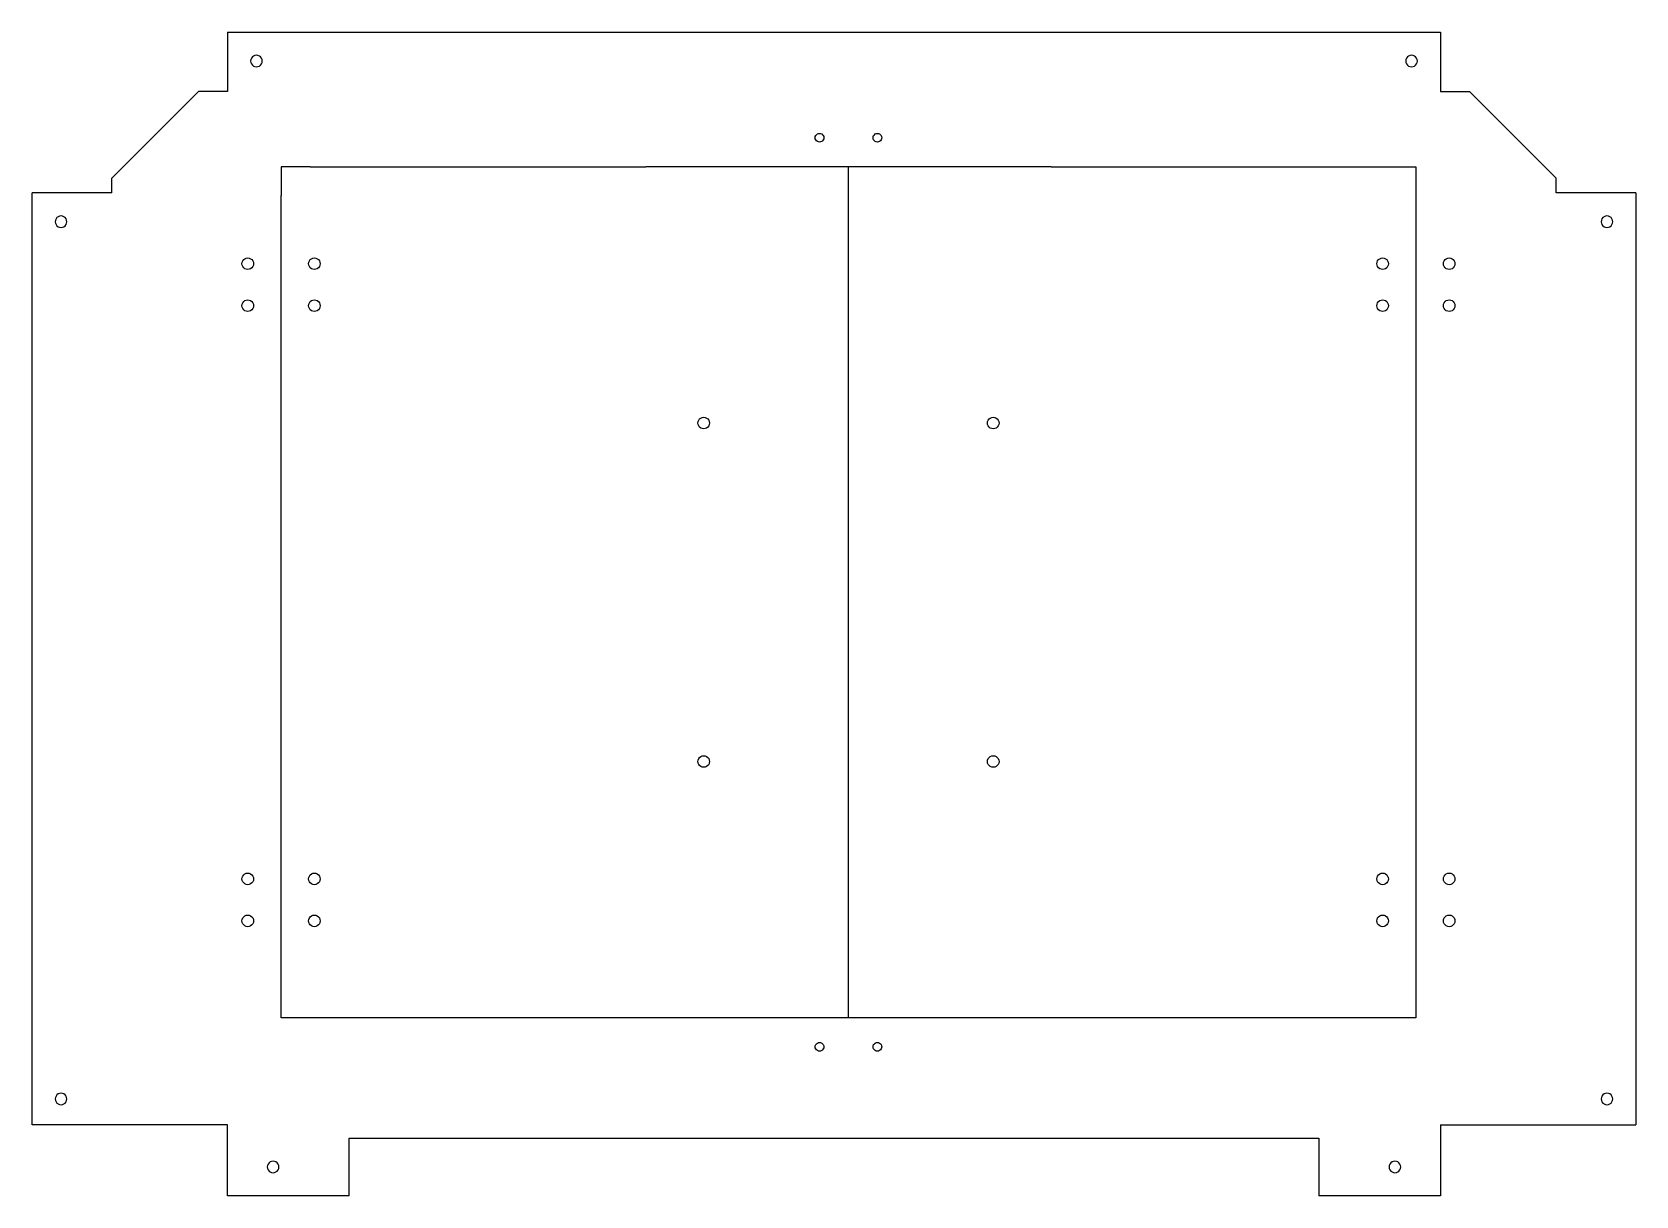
# Model space of a CAD drawing. Header units: metres. Extents: x -2527 to -1973, y 1170 to 1572.
import ezdxf

# ---------------------------------------------------------------- set-up
doc = ezdxf.new("R2010")
doc.units = ezdxf.units.M

msp = doc.modelspace()

# ---------------------------------------------------------------- linework, layer by layer
at = {"layer": 'GROUP0'}
for p, q in [((-2459.23, 1572.21, 0), (-2459.23, 1551.71, 0)), ((-2459.23, 1572.21, 0), (-2040.23, 1572.21, 0)), ((-2040.23, 1572.21, 0), (-2040.23, 1551.71, 0)), ((-2451.16, 1562.73, 0), (-2451.23, 1562.21, 0)), ((-2450.96, 1563.21, 0), (-2451.16, 1562.73, 0)), ((-2450.64, 1563.62, 0), (-2450.96, 1563.21, 0)), ((-2450.23, 1563.94, 0), (-2450.64, 1563.62, 0)), ((-2449.75, 1564.14, 0), (-2450.23, 1563.94, 0)), ((-2449.23, 1564.21, 0), (-2449.75, 1564.14, 0)), ((-2448.71, 1564.14, 0), (-2449.23, 1564.21, 0)), ((-2448.23, 1563.94, 0), (-2448.71, 1564.14, 0)), ((-2447.82, 1563.62, 0), (-2448.23, 1563.94, 0)), ((-2447.5, 1563.21, 0), (-2447.82, 1563.62, 0)), ((-2447.3, 1562.73, 0), (-2447.5, 1563.21, 0)), ((-2447.23, 1562.21, 0), (-2447.3, 1562.73, 0)), ((-2052.16, 1562.73, 0), (-2052.23, 1562.21, 0)), ((-2051.96, 1563.21, 0), (-2052.16, 1562.73, 0)), ((-2051.64, 1563.62, 0), (-2051.96, 1563.21, 0)), ((-2051.23, 1563.94, 0), (-2051.64, 1563.62, 0)), ((-2050.75, 1564.14, 0), (-2051.23, 1563.94, 0)), ((-2050.23, 1564.21, 0), (-2050.75, 1564.14, 0)), ((-2049.71, 1564.14, 0), (-2050.23, 1564.21, 0)), ((-2049.23, 1563.94, 0), (-2049.71, 1564.14, 0)), ((-2048.82, 1563.62, 0), (-2049.23, 1563.94, 0)), ((-2048.5, 1563.21, 0), (-2048.82, 1563.62, 0)), ((-2048.3, 1562.73, 0), (-2048.5, 1563.21, 0)), ((-2048.23, 1562.21, 0), (-2048.3, 1562.73, 0)), ((-2451.23, 1562.21, 0), (-2451.16, 1561.69, 0)), ((-2451.16, 1561.69, 0), (-2450.96, 1561.21, 0)), ((-2450.96, 1561.21, 0), (-2450.64, 1560.8, 0)), ((-2450.64, 1560.8, 0), (-2450.23, 1560.48, 0)), ((-2450.23, 1560.48, 0), (-2449.75, 1560.28, 0)), ((-2449.75, 1560.28, 0), (-2449.23, 1560.21, 0)), ((-2449.23, 1560.21, 0), (-2448.71, 1560.28, 0)), ((-2448.71, 1560.28, 0), (-2448.23, 1560.48, 0)), ((-2448.23, 1560.48, 0), (-2447.82, 1560.8, 0)), ((-2447.82, 1560.8, 0), (-2447.5, 1561.21, 0)), ((-2447.5, 1561.21, 0), (-2447.3, 1561.69, 0)), ((-2447.3, 1561.69, 0), (-2447.23, 1562.21, 0)), ((-2052.23, 1562.21, 0), (-2052.16, 1561.69, 0)), ((-2052.16, 1561.69, 0), (-2051.96, 1561.21, 0)), ((-2051.96, 1561.21, 0), (-2051.64, 1560.8, 0)), ((-2051.64, 1560.8, 0), (-2051.23, 1560.48, 0)), ((-2051.23, 1560.48, 0), (-2050.75, 1560.28, 0)), ((-2050.75, 1560.28, 0), (-2050.23, 1560.21, 0)), ((-2050.23, 1560.21, 0), (-2049.71, 1560.28, 0)), ((-2049.71, 1560.28, 0), (-2049.23, 1560.48, 0)), ((-2049.23, 1560.48, 0), (-2048.82, 1560.8, 0)), ((-2048.82, 1560.8, 0), (-2048.5, 1561.21, 0)), ((-2048.5, 1561.21, 0), (-2048.3, 1561.69, 0)), ((-2048.3, 1561.69, 0), (-2048.23, 1562.21, 0)), ((-2469.23, 1551.71, 0), (-2499.23, 1521.71, 0)), ((-2459.23, 1551.71, 0), (-2469.23, 1551.71, 0)), ((-2040.23, 1551.71, 0), (-2030.23, 1551.71, 0)), ((-2000.23, 1521.71, 0), (-2030.23, 1551.71, 0)), ((-2256.23, 1535.71, 0), (-2256.18, 1536.1, 0)), ((-2256.18, 1535.32, 0), (-2256.23, 1535.71, 0)), ((-2256.18, 1536.1, 0), (-2256.03, 1536.46, 0)), ((-2256.03, 1534.96, 0), (-2256.18, 1535.32, 0)), ((-2256.03, 1536.46, 0), (-2255.79, 1536.77, 0)), ((-2255.79, 1534.65, 0), (-2256.03, 1534.96, 0)), ((-2255.79, 1536.77, 0), (-2255.48, 1537.01, 0)), ((-2255.48, 1534.41, 0), (-2255.79, 1534.65, 0)), ((-2255.48, 1537.01, 0), (-2255.12, 1537.16, 0)), ((-2255.12, 1537.16, 0), (-2254.73, 1537.21, 0)), ((-2254.73, 1537.21, 0), (-2254.34, 1537.16, 0)), ((-2254.34, 1537.16, 0), (-2253.98, 1537.01, 0)), ((-2253.98, 1537.01, 0), (-2253.67, 1536.77, 0)), ((-2253.67, 1534.65, 0), (-2253.98, 1534.41, 0)), ((-2253.67, 1536.77, 0), (-2253.43, 1536.46, 0)), ((-2253.43, 1534.96, 0), (-2253.67, 1534.65, 0)), ((-2253.43, 1536.46, 0), (-2253.28, 1536.1, 0)), ((-2253.28, 1535.32, 0), (-2253.43, 1534.96, 0)), ((-2253.28, 1536.1, 0), (-2253.23, 1535.71, 0)), ((-2253.23, 1535.71, 0), (-2253.28, 1535.32, 0)), ((-2236.23, 1535.71, 0), (-2236.18, 1536.1, 0)), ((-2236.18, 1535.32, 0), (-2236.23, 1535.71, 0)), ((-2236.18, 1536.1, 0), (-2236.03, 1536.46, 0)), ((-2236.03, 1534.96, 0), (-2236.18, 1535.32, 0)), ((-2236.03, 1536.46, 0), (-2235.79, 1536.77, 0)), ((-2235.79, 1534.65, 0), (-2236.03, 1534.96, 0)), ((-2235.79, 1536.77, 0), (-2235.48, 1537.01, 0)), ((-2235.48, 1534.41, 0), (-2235.79, 1534.65, 0)), ((-2235.48, 1537.01, 0), (-2235.12, 1537.16, 0)), ((-2235.12, 1537.16, 0), (-2234.73, 1537.21, 0)), ((-2234.73, 1537.21, 0), (-2234.34, 1537.16, 0)), ((-2234.34, 1537.16, 0), (-2233.98, 1537.01, 0)), ((-2233.98, 1537.01, 0), (-2233.67, 1536.77, 0)), ((-2233.67, 1534.65, 0), (-2233.98, 1534.41, 0)), ((-2233.67, 1536.77, 0), (-2233.43, 1536.46, 0)), ((-2233.43, 1534.96, 0), (-2233.67, 1534.65, 0)), ((-2233.43, 1536.46, 0), (-2233.28, 1536.1, 0)), ((-2233.28, 1535.32, 0), (-2233.43, 1534.96, 0)), ((-2233.28, 1536.1, 0), (-2233.23, 1535.71, 0)), ((-2233.23, 1535.71, 0), (-2233.28, 1535.32, 0)), ((-2255.12, 1534.26, 0), (-2255.48, 1534.41, 0)), ((-2254.73, 1534.21, 0), (-2255.12, 1534.26, 0)), ((-2254.34, 1534.26, 0), (-2254.73, 1534.21, 0)), ((-2253.98, 1534.41, 0), (-2254.34, 1534.26, 0)), ((-2235.12, 1534.26, 0), (-2235.48, 1534.41, 0)), ((-2234.73, 1534.21, 0), (-2235.12, 1534.26, 0)), ((-2234.34, 1534.26, 0), (-2234.73, 1534.21, 0)), ((-2233.98, 1534.41, 0), (-2234.34, 1534.26, 0)), ((-2430.73, 1525.71, 0), (-2440.73, 1525.71, 0)), ((-2440.73, 1525.71, 0), (-2440.73, 1515.71, 0)), ((-2430.73, 1525.71, 0), (-2314.73, 1525.71, 0)), ((-2244.73, 1525.71, 0), (-2314.73, 1525.71, 0)), ((-2244.73, 1231.71, 0), (-2244.73, 1525.71, 0)), ((-2174.73, 1525.71, 0), (-2244.73, 1525.71, 0)), ((-2174.73, 1525.71, 0), (-2058.73, 1525.71, 0)), ((-2058.73, 1525.71, 0), (-2048.73, 1525.71, 0)), ((-2048.73, 1525.71, 0), (-2048.73, 1231.71, 0)), ((-2499.23, 1516.71, 0), (-2499.23, 1521.71, 0)), ((-2000.23, 1516.71, 0), (-2000.23, 1521.71, 0)), ((-2526.73, 1194.71, 0), (-2526.73, 1516.71, 0)), ((-2499.23, 1516.71, 0), (-2526.73, 1516.71, 0)), ((-2440.73, 1231.71, 0), (-2440.73, 1515.71, 0)), ((-1972.73, 1516.71, 0), (-2000.23, 1516.71, 0)), ((-1972.73, 1516.71, 0), (-1972.73, 1194.71, 0)), ((-2518.66, 1507.23, 0), (-2518.73, 1506.71, 0)), ((-2518.46, 1507.71, 0), (-2518.66, 1507.23, 0)), ((-2518.14, 1508.12, 0), (-2518.46, 1507.71, 0)), ((-2517.73, 1508.44, 0), (-2518.14, 1508.12, 0)), ((-2517.25, 1508.64, 0), (-2517.73, 1508.44, 0)), ((-2516.73, 1508.71, 0), (-2517.25, 1508.64, 0)), ((-2516.21, 1508.64, 0), (-2516.73, 1508.71, 0)), ((-2515.73, 1508.44, 0), (-2516.21, 1508.64, 0)), ((-2515.32, 1508.12, 0), (-2515.73, 1508.44, 0)), ((-2515, 1507.71, 0), (-2515.32, 1508.12, 0)), ((-2514.8, 1507.23, 0), (-2515, 1507.71, 0)), ((-2514.73, 1506.71, 0), (-2514.8, 1507.23, 0)), ((-1984.66, 1507.23, 0), (-1984.73, 1506.71, 0)), ((-1984.46, 1507.71, 0), (-1984.66, 1507.23, 0)), ((-1984.14, 1508.12, 0), (-1984.46, 1507.71, 0)), ((-1983.73, 1508.44, 0), (-1984.14, 1508.12, 0)), ((-1983.25, 1508.64, 0), (-1983.73, 1508.44, 0)), ((-1982.73, 1508.71, 0), (-1983.25, 1508.64, 0)), ((-1982.21, 1508.64, 0), (-1982.73, 1508.71, 0)), ((-1981.73, 1508.44, 0), (-1982.21, 1508.64, 0)), ((-1981.32, 1508.12, 0), (-1981.73, 1508.44, 0)), ((-1981, 1507.71, 0), (-1981.32, 1508.12, 0)), ((-1980.8, 1507.23, 0), (-1981, 1507.71, 0)), ((-1980.73, 1506.71, 0), (-1980.8, 1507.23, 0)), ((-2518.73, 1506.71, 0), (-2518.66, 1506.19, 0)), ((-2518.66, 1506.19, 0), (-2518.46, 1505.71, 0)), ((-2518.46, 1505.71, 0), (-2518.14, 1505.3, 0)), ((-2518.14, 1505.3, 0), (-2517.73, 1504.98, 0)), ((-2517.73, 1504.98, 0), (-2517.25, 1504.78, 0)), ((-2517.25, 1504.78, 0), (-2516.73, 1504.71, 0)), ((-2516.73, 1504.71, 0), (-2516.21, 1504.78, 0)), ((-2516.21, 1504.78, 0), (-2515.73, 1504.98, 0)), ((-2515.73, 1504.98, 0), (-2515.32, 1505.3, 0)), ((-2515.32, 1505.3, 0), (-2515, 1505.71, 0)), ((-2515, 1505.71, 0), (-2514.8, 1506.19, 0)), ((-2514.8, 1506.19, 0), (-2514.73, 1506.71, 0)), ((-1984.73, 1506.71, 0), (-1984.66, 1506.19, 0)), ((-1984.66, 1506.19, 0), (-1984.46, 1505.71, 0)), ((-1984.46, 1505.71, 0), (-1984.14, 1505.3, 0)), ((-1984.14, 1505.3, 0), (-1983.73, 1504.98, 0)), ((-1983.73, 1504.98, 0), (-1983.25, 1504.78, 0)), ((-1983.25, 1504.78, 0), (-1982.73, 1504.71, 0)), ((-1982.73, 1504.71, 0), (-1982.21, 1504.78, 0)), ((-1982.21, 1504.78, 0), (-1981.73, 1504.98, 0)), ((-1981.73, 1504.98, 0), (-1981.32, 1505.3, 0)), ((-1981.32, 1505.3, 0), (-1981, 1505.71, 0)), ((-1981, 1505.71, 0), (-1980.8, 1506.19, 0)), ((-1980.8, 1506.19, 0), (-1980.73, 1506.71, 0)), ((-2454.23, 1492.21, 0), (-2454.16, 1492.73, 0)), ((-2454.16, 1491.69, 0), (-2454.23, 1492.21, 0)), ((-2454.16, 1492.73, 0), (-2453.96, 1493.21, 0)), ((-2453.96, 1491.21, 0), (-2454.16, 1491.69, 0)), ((-2453.96, 1493.21, 0), (-2453.64, 1493.62, 0)), ((-2453.64, 1490.8, 0), (-2453.96, 1491.21, 0)), ((-2453.64, 1493.62, 0), (-2453.23, 1493.94, 0)), ((-2453.23, 1490.48, 0), (-2453.64, 1490.8, 0)), ((-2453.23, 1493.94, 0), (-2452.75, 1494.14, 0)), ((-2452.75, 1490.28, 0), (-2453.23, 1490.48, 0)), ((-2452.75, 1494.14, 0), (-2452.23, 1494.21, 0)), ((-2452.23, 1490.21, 0), (-2452.75, 1490.28, 0)), ((-2452.23, 1494.21, 0), (-2451.71, 1494.14, 0)), ((-2451.71, 1490.28, 0), (-2452.23, 1490.21, 0)), ((-2451.71, 1494.14, 0), (-2451.23, 1493.94, 0)), ((-2451.23, 1490.48, 0), (-2451.71, 1490.28, 0)), ((-2451.23, 1493.94, 0), (-2450.82, 1493.62, 0)), ((-2450.82, 1490.8, 0), (-2451.23, 1490.48, 0)), ((-2450.82, 1493.62, 0), (-2450.5, 1493.21, 0)), ((-2450.5, 1491.21, 0), (-2450.82, 1490.8, 0)), ((-2450.5, 1493.21, 0), (-2450.3, 1492.73, 0)), ((-2450.3, 1491.69, 0), (-2450.5, 1491.21, 0)), ((-2450.3, 1492.73, 0), (-2450.23, 1492.21, 0)), ((-2450.23, 1492.21, 0), (-2450.3, 1491.69, 0)), ((-2431.23, 1492.21, 0), (-2431.16, 1492.73, 0)), ((-2431.16, 1491.69, 0), (-2431.23, 1492.21, 0)), ((-2431.16, 1492.73, 0), (-2430.96, 1493.21, 0)), ((-2430.96, 1491.21, 0), (-2431.16, 1491.69, 0)), ((-2430.96, 1493.21, 0), (-2430.64, 1493.62, 0)), ((-2430.64, 1490.8, 0), (-2430.96, 1491.21, 0)), ((-2430.64, 1493.62, 0), (-2430.23, 1493.94, 0)), ((-2430.23, 1490.48, 0), (-2430.64, 1490.8, 0)), ((-2430.23, 1493.94, 0), (-2429.75, 1494.14, 0)), ((-2429.75, 1490.28, 0), (-2430.23, 1490.48, 0)), ((-2429.75, 1494.14, 0), (-2429.23, 1494.21, 0)), ((-2429.23, 1490.21, 0), (-2429.75, 1490.28, 0)), ((-2429.23, 1494.21, 0), (-2428.71, 1494.14, 0)), ((-2428.71, 1490.28, 0), (-2429.23, 1490.21, 0)), ((-2428.71, 1494.14, 0), (-2428.23, 1493.94, 0)), ((-2428.23, 1490.48, 0), (-2428.71, 1490.28, 0)), ((-2428.23, 1493.94, 0), (-2427.82, 1493.62, 0)), ((-2427.82, 1490.8, 0), (-2428.23, 1490.48, 0)), ((-2427.82, 1493.62, 0), (-2427.5, 1493.21, 0)), ((-2427.5, 1491.21, 0), (-2427.82, 1490.8, 0)), ((-2427.5, 1493.21, 0), (-2427.3, 1492.73, 0)), ((-2427.3, 1491.69, 0), (-2427.5, 1491.21, 0)), ((-2427.3, 1492.73, 0), (-2427.23, 1492.21, 0)), ((-2427.23, 1492.21, 0), (-2427.3, 1491.69, 0)), ((-2062.23, 1492.21, 0), (-2062.16, 1492.73, 0)), ((-2062.16, 1491.69, 0), (-2062.23, 1492.21, 0)), ((-2062.16, 1492.73, 0), (-2061.96, 1493.21, 0)), ((-2061.96, 1491.21, 0), (-2062.16, 1491.69, 0)), ((-2061.96, 1493.21, 0), (-2061.64, 1493.62, 0)), ((-2061.64, 1490.8, 0), (-2061.96, 1491.21, 0)), ((-2061.64, 1493.62, 0), (-2061.23, 1493.94, 0)), ((-2061.23, 1490.48, 0), (-2061.64, 1490.8, 0)), ((-2061.23, 1493.94, 0), (-2060.75, 1494.14, 0)), ((-2060.75, 1490.28, 0), (-2061.23, 1490.48, 0)), ((-2060.75, 1494.14, 0), (-2060.23, 1494.21, 0)), ((-2060.23, 1490.21, 0), (-2060.75, 1490.28, 0)), ((-2060.23, 1494.21, 0), (-2059.71, 1494.14, 0)), ((-2059.71, 1490.28, 0), (-2060.23, 1490.21, 0)), ((-2059.71, 1494.14, 0), (-2059.23, 1493.94, 0)), ((-2059.23, 1490.48, 0), (-2059.71, 1490.28, 0)), ((-2059.23, 1493.94, 0), (-2058.82, 1493.62, 0)), ((-2058.82, 1490.8, 0), (-2059.23, 1490.48, 0)), ((-2058.82, 1493.62, 0), (-2058.5, 1493.21, 0)), ((-2058.5, 1491.21, 0), (-2058.82, 1490.8, 0)), ((-2058.5, 1493.21, 0), (-2058.3, 1492.73, 0)), ((-2058.3, 1491.69, 0), (-2058.5, 1491.21, 0)), ((-2058.3, 1492.73, 0), (-2058.23, 1492.21, 0)), ((-2058.23, 1492.21, 0), (-2058.3, 1491.69, 0)), ((-2039.23, 1492.21, 0), (-2039.16, 1492.73, 0)), ((-2039.16, 1491.69, 0), (-2039.23, 1492.21, 0)), ((-2039.16, 1492.73, 0), (-2038.96, 1493.21, 0)), ((-2038.96, 1491.21, 0), (-2039.16, 1491.69, 0)), ((-2038.96, 1493.21, 0), (-2038.64, 1493.62, 0)), ((-2038.64, 1490.8, 0), (-2038.96, 1491.21, 0)), ((-2038.64, 1493.62, 0), (-2038.23, 1493.94, 0)), ((-2038.23, 1490.48, 0), (-2038.64, 1490.8, 0)), ((-2038.23, 1493.94, 0), (-2037.75, 1494.14, 0)), ((-2037.75, 1490.28, 0), (-2038.23, 1490.48, 0)), ((-2037.75, 1494.14, 0), (-2037.23, 1494.21, 0)), ((-2037.23, 1490.21, 0), (-2037.75, 1490.28, 0)), ((-2037.23, 1494.21, 0), (-2036.71, 1494.14, 0)), ((-2036.71, 1490.28, 0), (-2037.23, 1490.21, 0)), ((-2036.71, 1494.14, 0), (-2036.23, 1493.94, 0)), ((-2036.23, 1490.48, 0), (-2036.71, 1490.28, 0)), ((-2036.23, 1493.94, 0), (-2035.82, 1493.62, 0)), ((-2035.82, 1490.8, 0), (-2036.23, 1490.48, 0)), ((-2035.82, 1493.62, 0), (-2035.5, 1493.21, 0)), ((-2035.5, 1491.21, 0), (-2035.82, 1490.8, 0)), ((-2035.5, 1493.21, 0), (-2035.3, 1492.73, 0)), ((-2035.3, 1491.69, 0), (-2035.5, 1491.21, 0)), ((-2035.3, 1492.73, 0), (-2035.23, 1492.21, 0)), ((-2035.23, 1492.21, 0), (-2035.3, 1491.69, 0)), ((-2453.64, 1479.12, 0), (-2453.23, 1479.44, 0)), ((-2453.23, 1479.44, 0), (-2452.75, 1479.64, 0)), ((-2452.75, 1479.64, 0), (-2452.23, 1479.71, 0)), ((-2452.23, 1479.71, 0), (-2451.71, 1479.64, 0)), ((-2451.71, 1479.64, 0), (-2451.23, 1479.44, 0)), ((-2451.23, 1479.44, 0), (-2450.82, 1479.12, 0)), ((-2430.64, 1479.12, 0), (-2430.23, 1479.44, 0)), ((-2430.23, 1479.44, 0), (-2429.75, 1479.64, 0)), ((-2429.75, 1479.64, 0), (-2429.23, 1479.71, 0)), ((-2429.23, 1479.71, 0), (-2428.71, 1479.64, 0)), ((-2428.71, 1479.64, 0), (-2428.23, 1479.44, 0)), ((-2428.23, 1479.44, 0), (-2427.82, 1479.12, 0)), ((-2061.64, 1479.12, 0), (-2061.23, 1479.44, 0)), ((-2061.23, 1479.44, 0), (-2060.75, 1479.64, 0)), ((-2060.75, 1479.64, 0), (-2060.23, 1479.71, 0)), ((-2060.23, 1479.71, 0), (-2059.71, 1479.64, 0)), ((-2059.71, 1479.64, 0), (-2059.23, 1479.44, 0)), ((-2059.23, 1479.44, 0), (-2058.82, 1479.12, 0)), ((-2038.64, 1479.12, 0), (-2038.23, 1479.44, 0)), ((-2038.23, 1479.44, 0), (-2037.75, 1479.64, 0)), ((-2037.75, 1479.64, 0), (-2037.23, 1479.71, 0)), ((-2037.23, 1479.71, 0), (-2036.71, 1479.64, 0)), ((-2036.71, 1479.64, 0), (-2036.23, 1479.44, 0)), ((-2036.23, 1479.44, 0), (-2035.82, 1479.12, 0)), ((-2454.23, 1477.71, 0), (-2454.16, 1478.23, 0)), ((-2454.16, 1477.19, 0), (-2454.23, 1477.71, 0)), ((-2454.16, 1478.23, 0), (-2453.96, 1478.71, 0)), ((-2453.96, 1476.71, 0), (-2454.16, 1477.19, 0)), ((-2453.96, 1478.71, 0), (-2453.64, 1479.12, 0)), ((-2453.64, 1476.3, 0), (-2453.96, 1476.71, 0)), ((-2453.23, 1475.98, 0), (-2453.64, 1476.3, 0)), ((-2452.75, 1475.78, 0), (-2453.23, 1475.98, 0)), ((-2452.23, 1475.71, 0), (-2452.75, 1475.78, 0)), ((-2451.71, 1475.78, 0), (-2452.23, 1475.71, 0)), ((-2451.23, 1475.98, 0), (-2451.71, 1475.78, 0)), ((-2450.82, 1476.3, 0), (-2451.23, 1475.98, 0)), ((-2450.82, 1479.12, 0), (-2450.5, 1478.71, 0)), ((-2450.5, 1476.71, 0), (-2450.82, 1476.3, 0)), ((-2450.5, 1478.71, 0), (-2450.3, 1478.23, 0)), ((-2450.3, 1477.19, 0), (-2450.5, 1476.71, 0)), ((-2450.3, 1478.23, 0), (-2450.23, 1477.71, 0)), ((-2450.23, 1477.71, 0), (-2450.3, 1477.19, 0)), ((-2431.23, 1477.71, 0), (-2431.16, 1478.23, 0)), ((-2431.16, 1477.19, 0), (-2431.23, 1477.71, 0)), ((-2431.16, 1478.23, 0), (-2430.96, 1478.71, 0)), ((-2430.96, 1476.71, 0), (-2431.16, 1477.19, 0)), ((-2430.96, 1478.71, 0), (-2430.64, 1479.12, 0)), ((-2430.64, 1476.3, 0), (-2430.96, 1476.71, 0)), ((-2430.23, 1475.98, 0), (-2430.64, 1476.3, 0)), ((-2429.75, 1475.78, 0), (-2430.23, 1475.98, 0)), ((-2429.23, 1475.71, 0), (-2429.75, 1475.78, 0)), ((-2428.71, 1475.78, 0), (-2429.23, 1475.71, 0)), ((-2428.23, 1475.98, 0), (-2428.71, 1475.78, 0)), ((-2427.82, 1476.3, 0), (-2428.23, 1475.98, 0)), ((-2427.82, 1479.12, 0), (-2427.5, 1478.71, 0)), ((-2427.5, 1476.71, 0), (-2427.82, 1476.3, 0)), ((-2427.5, 1478.71, 0), (-2427.3, 1478.23, 0)), ((-2427.3, 1477.19, 0), (-2427.5, 1476.71, 0)), ((-2427.3, 1478.23, 0), (-2427.23, 1477.71, 0)), ((-2427.23, 1477.71, 0), (-2427.3, 1477.19, 0)), ((-2062.23, 1477.71, 0), (-2062.16, 1478.23, 0)), ((-2062.16, 1477.19, 0), (-2062.23, 1477.71, 0)), ((-2062.16, 1478.23, 0), (-2061.96, 1478.71, 0)), ((-2061.96, 1476.71, 0), (-2062.16, 1477.19, 0)), ((-2061.96, 1478.71, 0), (-2061.64, 1479.12, 0)), ((-2061.64, 1476.3, 0), (-2061.96, 1476.71, 0)), ((-2061.23, 1475.98, 0), (-2061.64, 1476.3, 0)), ((-2060.75, 1475.78, 0), (-2061.23, 1475.98, 0)), ((-2060.23, 1475.71, 0), (-2060.75, 1475.78, 0)), ((-2059.71, 1475.78, 0), (-2060.23, 1475.71, 0)), ((-2059.23, 1475.98, 0), (-2059.71, 1475.78, 0)), ((-2058.82, 1476.3, 0), (-2059.23, 1475.98, 0)), ((-2058.82, 1479.12, 0), (-2058.5, 1478.71, 0)), ((-2058.5, 1476.71, 0), (-2058.82, 1476.3, 0)), ((-2058.5, 1478.71, 0), (-2058.3, 1478.23, 0)), ((-2058.3, 1477.19, 0), (-2058.5, 1476.71, 0)), ((-2058.3, 1478.23, 0), (-2058.23, 1477.71, 0)), ((-2058.23, 1477.71, 0), (-2058.3, 1477.19, 0)), ((-2039.23, 1477.71, 0), (-2039.16, 1478.23, 0)), ((-2039.16, 1477.19, 0), (-2039.23, 1477.71, 0)), ((-2039.16, 1478.23, 0), (-2038.96, 1478.71, 0)), ((-2038.96, 1476.71, 0), (-2039.16, 1477.19, 0)), ((-2038.96, 1478.71, 0), (-2038.64, 1479.12, 0)), ((-2038.64, 1476.3, 0), (-2038.96, 1476.71, 0)), ((-2038.23, 1475.98, 0), (-2038.64, 1476.3, 0)), ((-2037.75, 1475.78, 0), (-2038.23, 1475.98, 0)), ((-2037.23, 1475.71, 0), (-2037.75, 1475.78, 0)), ((-2036.71, 1475.78, 0), (-2037.23, 1475.71, 0)), ((-2036.23, 1475.98, 0), (-2036.71, 1475.78, 0)), ((-2035.82, 1476.3, 0), (-2036.23, 1475.98, 0)), ((-2035.82, 1479.12, 0), (-2035.5, 1478.71, 0)), ((-2035.5, 1476.71, 0), (-2035.82, 1476.3, 0)), ((-2035.5, 1478.71, 0), (-2035.3, 1478.23, 0)), ((-2035.3, 1477.19, 0), (-2035.5, 1476.71, 0)), ((-2035.3, 1478.23, 0), (-2035.23, 1477.71, 0)), ((-2035.23, 1477.71, 0), (-2035.3, 1477.19, 0)), ((-2296.73, 1437.17, 0), (-2296.66, 1437.69, 0)), ((-2296.66, 1436.65, 0), (-2296.73, 1437.17, 0)), ((-2296.66, 1437.69, 0), (-2296.46, 1438.17, 0)), ((-2296.46, 1436.17, 0), (-2296.66, 1436.65, 0)), ((-2296.46, 1438.17, 0), (-2296.14, 1438.58, 0)), ((-2296.14, 1435.76, 0), (-2296.46, 1436.17, 0)), ((-2296.14, 1438.58, 0), (-2295.73, 1438.9, 0)), ((-2295.73, 1435.44, 0), (-2296.14, 1435.76, 0)), ((-2295.73, 1438.9, 0), (-2295.25, 1439.1, 0)), ((-2295.25, 1435.24, 0), (-2295.73, 1435.44, 0)), ((-2295.25, 1439.1, 0), (-2294.73, 1439.17, 0)), ((-2294.73, 1435.17, 0), (-2295.25, 1435.24, 0)), ((-2294.73, 1439.17, 0), (-2294.21, 1439.1, 0)), ((-2294.21, 1435.24, 0), (-2294.73, 1435.17, 0)), ((-2294.21, 1439.1, 0), (-2293.73, 1438.9, 0)), ((-2293.73, 1435.44, 0), (-2294.21, 1435.24, 0)), ((-2293.73, 1438.9, 0), (-2293.32, 1438.58, 0)), ((-2293.32, 1435.76, 0), (-2293.73, 1435.44, 0)), ((-2293.32, 1438.58, 0), (-2293, 1438.17, 0)), ((-2293, 1436.17, 0), (-2293.32, 1435.76, 0)), ((-2293, 1438.17, 0), (-2292.8, 1437.69, 0)), ((-2292.8, 1436.65, 0), (-2293, 1436.17, 0)), ((-2292.8, 1437.69, 0), (-2292.73, 1437.17, 0)), ((-2292.73, 1437.17, 0), (-2292.8, 1436.65, 0)), ((-2196.73, 1437.17, 0), (-2196.66, 1437.69, 0)), ((-2196.66, 1436.65, 0), (-2196.73, 1437.17, 0)), ((-2196.66, 1437.69, 0), (-2196.46, 1438.17, 0)), ((-2196.46, 1436.17, 0), (-2196.66, 1436.65, 0)), ((-2196.46, 1438.17, 0), (-2196.14, 1438.58, 0)), ((-2196.14, 1435.76, 0), (-2196.46, 1436.17, 0)), ((-2196.14, 1438.58, 0), (-2195.73, 1438.9, 0)), ((-2195.73, 1435.44, 0), (-2196.14, 1435.76, 0)), ((-2195.73, 1438.9, 0), (-2195.25, 1439.1, 0)), ((-2195.25, 1435.24, 0), (-2195.73, 1435.44, 0)), ((-2195.25, 1439.1, 0), (-2194.73, 1439.17, 0)), ((-2194.73, 1435.17, 0), (-2195.25, 1435.24, 0)), ((-2194.73, 1439.17, 0), (-2194.21, 1439.1, 0)), ((-2194.21, 1435.24, 0), (-2194.73, 1435.17, 0)), ((-2194.21, 1439.1, 0), (-2193.73, 1438.9, 0)), ((-2193.73, 1435.44, 0), (-2194.21, 1435.24, 0)), ((-2193.73, 1438.9, 0), (-2193.32, 1438.58, 0)), ((-2193.32, 1435.76, 0), (-2193.73, 1435.44, 0)), ((-2193.32, 1438.58, 0), (-2193, 1438.17, 0)), ((-2193, 1436.17, 0), (-2193.32, 1435.76, 0)), ((-2193, 1438.17, 0), (-2192.8, 1437.69, 0)), ((-2192.8, 1436.65, 0), (-2193, 1436.17, 0)), ((-2192.8, 1437.69, 0), (-2192.73, 1437.17, 0)), ((-2192.73, 1437.17, 0), (-2192.8, 1436.65, 0)), ((-2296.73, 1320.25, 0), (-2296.66, 1320.77, 0)), ((-2296.66, 1319.73, 0), (-2296.73, 1320.25, 0)), ((-2296.66, 1320.77, 0), (-2296.46, 1321.25, 0)), ((-2296.46, 1319.25, 0), (-2296.66, 1319.73, 0)), ((-2296.46, 1321.25, 0), (-2296.14, 1321.66, 0)), ((-2296.14, 1318.84, 0), (-2296.46, 1319.25, 0)), ((-2296.14, 1321.66, 0), (-2295.73, 1321.98, 0)), ((-2295.73, 1318.52, 0), (-2296.14, 1318.84, 0)), ((-2295.73, 1321.98, 0), (-2295.25, 1322.18, 0)), ((-2295.25, 1322.18, 0), (-2294.73, 1322.25, 0)), ((-2294.73, 1322.25, 0), (-2294.21, 1322.18, 0)), ((-2294.21, 1322.18, 0), (-2293.73, 1321.98, 0)), ((-2293.73, 1321.98, 0), (-2293.32, 1321.66, 0)), ((-2293.32, 1318.84, 0), (-2293.73, 1318.52, 0)), ((-2293.32, 1321.66, 0), (-2293, 1321.25, 0)), ((-2293, 1319.25, 0), (-2293.32, 1318.84, 0)), ((-2293, 1321.25, 0), (-2292.8, 1320.77, 0)), ((-2292.8, 1319.73, 0), (-2293, 1319.25, 0)), ((-2292.8, 1320.77, 0), (-2292.73, 1320.25, 0)), ((-2292.73, 1320.25, 0), (-2292.8, 1319.73, 0)), ((-2196.73, 1320.25, 0), (-2196.66, 1320.77, 0)), ((-2196.66, 1319.73, 0), (-2196.73, 1320.25, 0)), ((-2196.66, 1320.77, 0), (-2196.46, 1321.25, 0)), ((-2196.46, 1319.25, 0), (-2196.66, 1319.73, 0)), ((-2196.46, 1321.25, 0), (-2196.14, 1321.66, 0)), ((-2196.14, 1318.84, 0), (-2196.46, 1319.25, 0)), ((-2196.14, 1321.66, 0), (-2195.73, 1321.98, 0)), ((-2195.73, 1318.52, 0), (-2196.14, 1318.84, 0)), ((-2195.73, 1321.98, 0), (-2195.25, 1322.18, 0)), ((-2195.25, 1322.18, 0), (-2194.73, 1322.25, 0)), ((-2194.73, 1322.25, 0), (-2194.21, 1322.18, 0)), ((-2194.21, 1322.18, 0), (-2193.73, 1321.98, 0)), ((-2193.73, 1321.98, 0), (-2193.32, 1321.66, 0)), ((-2193.32, 1318.84, 0), (-2193.73, 1318.52, 0)), ((-2193.32, 1321.66, 0), (-2193, 1321.25, 0)), ((-2193, 1319.25, 0), (-2193.32, 1318.84, 0)), ((-2193, 1321.25, 0), (-2192.8, 1320.77, 0)), ((-2192.8, 1319.73, 0), (-2193, 1319.25, 0)), ((-2192.8, 1320.77, 0), (-2192.73, 1320.25, 0)), ((-2192.73, 1320.25, 0), (-2192.8, 1319.73, 0)), ((-2295.25, 1318.32, 0), (-2295.73, 1318.52, 0)), ((-2294.73, 1318.25, 0), (-2295.25, 1318.32, 0)), ((-2294.21, 1318.32, 0), (-2294.73, 1318.25, 0)), ((-2293.73, 1318.52, 0), (-2294.21, 1318.32, 0)), ((-2195.25, 1318.32, 0), (-2195.73, 1318.52, 0)), ((-2194.73, 1318.25, 0), (-2195.25, 1318.32, 0)), ((-2194.21, 1318.32, 0), (-2194.73, 1318.25, 0)), ((-2193.73, 1318.52, 0), (-2194.21, 1318.32, 0)), ((-2454.23, 1279.71, 0), (-2454.16, 1280.23, 0)), ((-2454.16, 1280.23, 0), (-2453.96, 1280.71, 0)), ((-2453.96, 1280.71, 0), (-2453.64, 1281.12, 0)), ((-2453.64, 1281.12, 0), (-2453.23, 1281.44, 0)), ((-2453.23, 1281.44, 0), (-2452.75, 1281.64, 0)), ((-2452.75, 1281.64, 0), (-2452.23, 1281.71, 0)), ((-2452.23, 1281.71, 0), (-2451.71, 1281.64, 0)), ((-2451.71, 1281.64, 0), (-2451.23, 1281.44, 0)), ((-2451.23, 1281.44, 0), (-2450.82, 1281.12, 0)), ((-2450.82, 1281.12, 0), (-2450.5, 1280.71, 0)), ((-2450.5, 1280.71, 0), (-2450.3, 1280.23, 0)), ((-2450.3, 1280.23, 0), (-2450.23, 1279.71, 0)), ((-2431.23, 1279.71, 0), (-2431.16, 1280.23, 0)), ((-2431.16, 1280.23, 0), (-2430.96, 1280.71, 0)), ((-2430.96, 1280.71, 0), (-2430.64, 1281.12, 0)), ((-2430.64, 1281.12, 0), (-2430.23, 1281.44, 0)), ((-2430.23, 1281.44, 0), (-2429.75, 1281.64, 0)), ((-2429.75, 1281.64, 0), (-2429.23, 1281.71, 0)), ((-2429.23, 1281.71, 0), (-2428.71, 1281.64, 0)), ((-2428.71, 1281.64, 0), (-2428.23, 1281.44, 0)), ((-2428.23, 1281.44, 0), (-2427.82, 1281.12, 0)), ((-2427.82, 1281.12, 0), (-2427.5, 1280.71, 0)), ((-2427.5, 1280.71, 0), (-2427.3, 1280.23, 0)), ((-2427.3, 1280.23, 0), (-2427.23, 1279.71, 0)), ((-2062.23, 1279.71, 0), (-2062.16, 1280.23, 0)), ((-2062.16, 1280.23, 0), (-2061.96, 1280.71, 0)), ((-2061.96, 1280.71, 0), (-2061.64, 1281.12, 0)), ((-2061.64, 1281.12, 0), (-2061.23, 1281.44, 0)), ((-2061.23, 1281.44, 0), (-2060.75, 1281.64, 0)), ((-2060.75, 1281.64, 0), (-2060.23, 1281.71, 0)), ((-2060.23, 1281.71, 0), (-2059.71, 1281.64, 0)), ((-2059.71, 1281.64, 0), (-2059.23, 1281.44, 0)), ((-2059.23, 1281.44, 0), (-2058.82, 1281.12, 0)), ((-2058.82, 1281.12, 0), (-2058.5, 1280.71, 0)), ((-2058.5, 1280.71, 0), (-2058.3, 1280.23, 0)), ((-2058.3, 1280.23, 0), (-2058.23, 1279.71, 0)), ((-2039.23, 1279.71, 0), (-2039.16, 1280.23, 0)), ((-2039.16, 1280.23, 0), (-2038.96, 1280.71, 0)), ((-2038.96, 1280.71, 0), (-2038.64, 1281.12, 0)), ((-2038.64, 1281.12, 0), (-2038.23, 1281.44, 0)), ((-2038.23, 1281.44, 0), (-2037.75, 1281.64, 0)), ((-2037.75, 1281.64, 0), (-2037.23, 1281.71, 0)), ((-2037.23, 1281.71, 0), (-2036.71, 1281.64, 0)), ((-2036.71, 1281.64, 0), (-2036.23, 1281.44, 0)), ((-2036.23, 1281.44, 0), (-2035.82, 1281.12, 0)), ((-2035.82, 1281.12, 0), (-2035.5, 1280.71, 0)), ((-2035.5, 1280.71, 0), (-2035.3, 1280.23, 0)), ((-2035.3, 1280.23, 0), (-2035.23, 1279.71, 0)), ((-2454.16, 1279.19, 0), (-2454.23, 1279.71, 0)), ((-2453.96, 1278.71, 0), (-2454.16, 1279.19, 0)), ((-2453.64, 1278.3, 0), (-2453.96, 1278.71, 0)), ((-2453.23, 1277.98, 0), (-2453.64, 1278.3, 0)), ((-2452.75, 1277.78, 0), (-2453.23, 1277.98, 0)), ((-2452.23, 1277.71, 0), (-2452.75, 1277.78, 0)), ((-2451.71, 1277.78, 0), (-2452.23, 1277.71, 0)), ((-2451.23, 1277.98, 0), (-2451.71, 1277.78, 0)), ((-2450.82, 1278.3, 0), (-2451.23, 1277.98, 0)), ((-2450.5, 1278.71, 0), (-2450.82, 1278.3, 0)), ((-2450.3, 1279.19, 0), (-2450.5, 1278.71, 0)), ((-2450.23, 1279.71, 0), (-2450.3, 1279.19, 0)), ((-2431.16, 1279.19, 0), (-2431.23, 1279.71, 0)), ((-2430.96, 1278.71, 0), (-2431.16, 1279.19, 0)), ((-2430.64, 1278.3, 0), (-2430.96, 1278.71, 0)), ((-2430.23, 1277.98, 0), (-2430.64, 1278.3, 0)), ((-2429.75, 1277.78, 0), (-2430.23, 1277.98, 0)), ((-2429.23, 1277.71, 0), (-2429.75, 1277.78, 0)), ((-2428.71, 1277.78, 0), (-2429.23, 1277.71, 0)), ((-2428.23, 1277.98, 0), (-2428.71, 1277.78, 0)), ((-2427.82, 1278.3, 0), (-2428.23, 1277.98, 0)), ((-2427.5, 1278.71, 0), (-2427.82, 1278.3, 0)), ((-2427.3, 1279.19, 0), (-2427.5, 1278.71, 0)), ((-2427.23, 1279.71, 0), (-2427.3, 1279.19, 0)), ((-2062.16, 1279.19, 0), (-2062.23, 1279.71, 0)), ((-2061.96, 1278.71, 0), (-2062.16, 1279.19, 0)), ((-2061.64, 1278.3, 0), (-2061.96, 1278.71, 0)), ((-2061.23, 1277.98, 0), (-2061.64, 1278.3, 0)), ((-2060.75, 1277.78, 0), (-2061.23, 1277.98, 0)), ((-2060.23, 1277.71, 0), (-2060.75, 1277.78, 0)), ((-2059.71, 1277.78, 0), (-2060.23, 1277.71, 0)), ((-2059.23, 1277.98, 0), (-2059.71, 1277.78, 0)), ((-2058.82, 1278.3, 0), (-2059.23, 1277.98, 0)), ((-2058.5, 1278.71, 0), (-2058.82, 1278.3, 0)), ((-2058.3, 1279.19, 0), (-2058.5, 1278.71, 0)), ((-2058.23, 1279.71, 0), (-2058.3, 1279.19, 0)), ((-2039.16, 1279.19, 0), (-2039.23, 1279.71, 0)), ((-2038.96, 1278.71, 0), (-2039.16, 1279.19, 0)), ((-2038.64, 1278.3, 0), (-2038.96, 1278.71, 0)), ((-2038.23, 1277.98, 0), (-2038.64, 1278.3, 0)), ((-2037.75, 1277.78, 0), (-2038.23, 1277.98, 0)), ((-2037.23, 1277.71, 0), (-2037.75, 1277.78, 0)), ((-2036.71, 1277.78, 0), (-2037.23, 1277.71, 0)), ((-2036.23, 1277.98, 0), (-2036.71, 1277.78, 0)), ((-2035.82, 1278.3, 0), (-2036.23, 1277.98, 0)), ((-2035.5, 1278.71, 0), (-2035.82, 1278.3, 0)), ((-2035.3, 1279.19, 0), (-2035.5, 1278.71, 0)), ((-2035.23, 1279.71, 0), (-2035.3, 1279.19, 0)), ((-2454.23, 1265.21, 0), (-2454.16, 1265.73, 0)), ((-2454.16, 1264.69, 0), (-2454.23, 1265.21, 0)), ((-2454.16, 1265.73, 0), (-2453.96, 1266.21, 0)), ((-2453.96, 1264.21, 0), (-2454.16, 1264.69, 0)), ((-2453.96, 1266.21, 0), (-2453.64, 1266.62, 0)), ((-2453.64, 1263.8, 0), (-2453.96, 1264.21, 0)), ((-2453.64, 1266.62, 0), (-2453.23, 1266.94, 0)), ((-2453.23, 1263.48, 0), (-2453.64, 1263.8, 0)), ((-2453.23, 1266.94, 0), (-2452.75, 1267.14, 0)), ((-2452.75, 1263.28, 0), (-2453.23, 1263.48, 0)), ((-2452.75, 1267.14, 0), (-2452.23, 1267.21, 0)), ((-2452.23, 1263.21, 0), (-2452.75, 1263.28, 0)), ((-2452.23, 1267.21, 0), (-2451.71, 1267.14, 0)), ((-2451.71, 1263.28, 0), (-2452.23, 1263.21, 0)), ((-2451.71, 1267.14, 0), (-2451.23, 1266.94, 0)), ((-2451.23, 1263.48, 0), (-2451.71, 1263.28, 0)), ((-2451.23, 1266.94, 0), (-2450.82, 1266.62, 0)), ((-2450.82, 1263.8, 0), (-2451.23, 1263.48, 0)), ((-2450.82, 1266.62, 0), (-2450.5, 1266.21, 0)), ((-2450.5, 1264.21, 0), (-2450.82, 1263.8, 0)), ((-2450.5, 1266.21, 0), (-2450.3, 1265.73, 0)), ((-2450.3, 1264.69, 0), (-2450.5, 1264.21, 0)), ((-2450.3, 1265.73, 0), (-2450.23, 1265.21, 0)), ((-2450.23, 1265.21, 0), (-2450.3, 1264.69, 0)), ((-2431.23, 1265.21, 0), (-2431.16, 1265.73, 0)), ((-2431.16, 1264.69, 0), (-2431.23, 1265.21, 0)), ((-2431.16, 1265.73, 0), (-2430.96, 1266.21, 0)), ((-2430.96, 1264.21, 0), (-2431.16, 1264.69, 0)), ((-2430.96, 1266.21, 0), (-2430.64, 1266.62, 0)), ((-2430.64, 1263.8, 0), (-2430.96, 1264.21, 0)), ((-2430.64, 1266.62, 0), (-2430.23, 1266.94, 0)), ((-2430.23, 1263.48, 0), (-2430.64, 1263.8, 0)), ((-2430.23, 1266.94, 0), (-2429.75, 1267.14, 0)), ((-2429.75, 1263.28, 0), (-2430.23, 1263.48, 0)), ((-2429.75, 1267.14, 0), (-2429.23, 1267.21, 0)), ((-2429.23, 1263.21, 0), (-2429.75, 1263.28, 0)), ((-2429.23, 1267.21, 0), (-2428.71, 1267.14, 0)), ((-2428.71, 1263.28, 0), (-2429.23, 1263.21, 0)), ((-2428.71, 1267.14, 0), (-2428.23, 1266.94, 0)), ((-2428.23, 1263.48, 0), (-2428.71, 1263.28, 0)), ((-2428.23, 1266.94, 0), (-2427.82, 1266.62, 0)), ((-2427.82, 1263.8, 0), (-2428.23, 1263.48, 0)), ((-2427.82, 1266.62, 0), (-2427.5, 1266.21, 0)), ((-2427.5, 1264.21, 0), (-2427.82, 1263.8, 0)), ((-2427.5, 1266.21, 0), (-2427.3, 1265.73, 0)), ((-2427.3, 1264.69, 0), (-2427.5, 1264.21, 0)), ((-2427.3, 1265.73, 0), (-2427.23, 1265.21, 0)), ((-2427.23, 1265.21, 0), (-2427.3, 1264.69, 0)), ((-2062.23, 1265.21, 0), (-2062.16, 1265.73, 0)), ((-2062.16, 1264.69, 0), (-2062.23, 1265.21, 0)), ((-2062.16, 1265.73, 0), (-2061.96, 1266.21, 0)), ((-2061.96, 1264.21, 0), (-2062.16, 1264.69, 0)), ((-2061.96, 1266.21, 0), (-2061.64, 1266.62, 0)), ((-2061.64, 1263.8, 0), (-2061.96, 1264.21, 0)), ((-2061.64, 1266.62, 0), (-2061.23, 1266.94, 0)), ((-2061.23, 1263.48, 0), (-2061.64, 1263.8, 0)), ((-2061.23, 1266.94, 0), (-2060.75, 1267.14, 0)), ((-2060.75, 1263.28, 0), (-2061.23, 1263.48, 0)), ((-2060.75, 1267.14, 0), (-2060.23, 1267.21, 0)), ((-2060.23, 1263.21, 0), (-2060.75, 1263.28, 0)), ((-2060.23, 1267.21, 0), (-2059.71, 1267.14, 0)), ((-2059.71, 1263.28, 0), (-2060.23, 1263.21, 0)), ((-2059.71, 1267.14, 0), (-2059.23, 1266.94, 0)), ((-2059.23, 1263.48, 0), (-2059.71, 1263.28, 0)), ((-2059.23, 1266.94, 0), (-2058.82, 1266.62, 0)), ((-2058.82, 1263.8, 0), (-2059.23, 1263.48, 0)), ((-2058.82, 1266.62, 0), (-2058.5, 1266.21, 0)), ((-2058.5, 1264.21, 0), (-2058.82, 1263.8, 0)), ((-2058.5, 1266.21, 0), (-2058.3, 1265.73, 0)), ((-2058.3, 1264.69, 0), (-2058.5, 1264.21, 0)), ((-2058.3, 1265.73, 0), (-2058.23, 1265.21, 0)), ((-2058.23, 1265.21, 0), (-2058.3, 1264.69, 0)), ((-2039.23, 1265.21, 0), (-2039.16, 1265.73, 0)), ((-2039.16, 1264.69, 0), (-2039.23, 1265.21, 0)), ((-2039.16, 1265.73, 0), (-2038.96, 1266.21, 0)), ((-2038.96, 1264.21, 0), (-2039.16, 1264.69, 0)), ((-2038.96, 1266.21, 0), (-2038.64, 1266.62, 0)), ((-2038.64, 1263.8, 0), (-2038.96, 1264.21, 0)), ((-2038.64, 1266.62, 0), (-2038.23, 1266.94, 0)), ((-2038.23, 1263.48, 0), (-2038.64, 1263.8, 0)), ((-2038.23, 1266.94, 0), (-2037.75, 1267.14, 0)), ((-2037.75, 1263.28, 0), (-2038.23, 1263.48, 0)), ((-2037.75, 1267.14, 0), (-2037.23, 1267.21, 0)), ((-2037.23, 1263.21, 0), (-2037.75, 1263.28, 0)), ((-2037.23, 1267.21, 0), (-2036.71, 1267.14, 0)), ((-2036.71, 1263.28, 0), (-2037.23, 1263.21, 0)), ((-2036.71, 1267.14, 0), (-2036.23, 1266.94, 0)), ((-2036.23, 1263.48, 0), (-2036.71, 1263.28, 0)), ((-2036.23, 1266.94, 0), (-2035.82, 1266.62, 0)), ((-2035.82, 1263.8, 0), (-2036.23, 1263.48, 0)), ((-2035.82, 1266.62, 0), (-2035.5, 1266.21, 0)), ((-2035.5, 1264.21, 0), (-2035.82, 1263.8, 0)), ((-2035.5, 1266.21, 0), (-2035.3, 1265.73, 0)), ((-2035.3, 1264.69, 0), (-2035.5, 1264.21, 0)), ((-2035.3, 1265.73, 0), (-2035.23, 1265.21, 0)), ((-2035.23, 1265.21, 0), (-2035.3, 1264.69, 0)), ((-2244.73, 1231.71, 0), (-2440.73, 1231.71, 0)), ((-2048.73, 1231.71, 0), (-2244.73, 1231.71, 0)), ((-2256.23, 1221.71, 0), (-2256.18, 1222.1, 0)), ((-2256.18, 1221.32, 0), (-2256.23, 1221.71, 0)), ((-2256.18, 1222.1, 0), (-2256.03, 1222.46, 0)), ((-2256.03, 1220.96, 0), (-2256.18, 1221.32, 0)), ((-2256.03, 1222.46, 0), (-2255.79, 1222.77, 0)), ((-2255.79, 1220.65, 0), (-2256.03, 1220.96, 0)), ((-2255.79, 1222.77, 0), (-2255.48, 1223.01, 0)), ((-2255.48, 1220.41, 0), (-2255.79, 1220.65, 0)), ((-2255.48, 1223.01, 0), (-2255.12, 1223.16, 0)), ((-2255.12, 1220.26, 0), (-2255.48, 1220.41, 0)), ((-2255.12, 1223.16, 0), (-2254.73, 1223.21, 0)), ((-2254.73, 1220.21, 0), (-2255.12, 1220.26, 0)), ((-2254.73, 1223.21, 0), (-2254.34, 1223.16, 0)), ((-2254.34, 1220.26, 0), (-2254.73, 1220.21, 0)), ((-2254.34, 1223.16, 0), (-2253.98, 1223.01, 0)), ((-2253.98, 1220.41, 0), (-2254.34, 1220.26, 0)), ((-2253.98, 1223.01, 0), (-2253.67, 1222.77, 0)), ((-2253.67, 1220.65, 0), (-2253.98, 1220.41, 0)), ((-2253.67, 1222.77, 0), (-2253.43, 1222.46, 0)), ((-2253.43, 1220.96, 0), (-2253.67, 1220.65, 0)), ((-2253.43, 1222.46, 0), (-2253.28, 1222.1, 0)), ((-2253.28, 1221.32, 0), (-2253.43, 1220.96, 0)), ((-2253.28, 1222.1, 0), (-2253.23, 1221.71, 0)), ((-2253.23, 1221.71, 0), (-2253.28, 1221.32, 0)), ((-2236.23, 1221.71, 0), (-2236.18, 1222.1, 0)), ((-2236.18, 1221.32, 0), (-2236.23, 1221.71, 0)), ((-2236.18, 1222.1, 0), (-2236.03, 1222.46, 0)), ((-2236.03, 1220.96, 0), (-2236.18, 1221.32, 0)), ((-2236.03, 1222.46, 0), (-2235.79, 1222.77, 0)), ((-2235.79, 1220.65, 0), (-2236.03, 1220.96, 0)), ((-2235.79, 1222.77, 0), (-2235.48, 1223.01, 0)), ((-2235.48, 1220.41, 0), (-2235.79, 1220.65, 0)), ((-2235.48, 1223.01, 0), (-2235.12, 1223.16, 0)), ((-2235.12, 1220.26, 0), (-2235.48, 1220.41, 0)), ((-2235.12, 1223.16, 0), (-2234.73, 1223.21, 0)), ((-2234.73, 1220.21, 0), (-2235.12, 1220.26, 0)), ((-2234.73, 1223.21, 0), (-2234.34, 1223.16, 0)), ((-2234.34, 1220.26, 0), (-2234.73, 1220.21, 0)), ((-2234.34, 1223.16, 0), (-2233.98, 1223.01, 0)), ((-2233.98, 1220.41, 0), (-2234.34, 1220.26, 0)), ((-2233.98, 1223.01, 0), (-2233.67, 1222.77, 0)), ((-2233.67, 1220.65, 0), (-2233.98, 1220.41, 0)), ((-2233.67, 1222.77, 0), (-2233.43, 1222.46, 0)), ((-2233.43, 1220.96, 0), (-2233.67, 1220.65, 0)), ((-2233.43, 1222.46, 0), (-2233.28, 1222.1, 0)), ((-2233.28, 1221.32, 0), (-2233.43, 1220.96, 0)), ((-2233.28, 1222.1, 0), (-2233.23, 1221.71, 0)), ((-2233.23, 1221.71, 0), (-2233.28, 1221.32, 0)), ((-2518.66, 1204.23, 0), (-2518.73, 1203.71, 0)), ((-2518.73, 1203.71, 0), (-2518.66, 1203.19, 0)), ((-2518.46, 1204.71, 0), (-2518.66, 1204.23, 0)), ((-2518.66, 1203.19, 0), (-2518.46, 1202.71, 0)), ((-2518.14, 1205.12, 0), (-2518.46, 1204.71, 0)), ((-2518.46, 1202.71, 0), (-2518.14, 1202.3, 0)), ((-2517.73, 1205.44, 0), (-2518.14, 1205.12, 0)), ((-2518.14, 1202.3, 0), (-2517.73, 1201.98)), ((-2517.25, 1205.64, 0), (-2517.73, 1205.44, 0)), ((-2516.73, 1205.71, 0), (-2517.25, 1205.64, 0)), ((-2516.21, 1205.64, 0), (-2516.73, 1205.71, 0)), ((-2515.73, 1205.44, 0), (-2516.21, 1205.64, 0)), ((-2515.32, 1205.12, 0), (-2515.73, 1205.44, 0)), ((-2515.73, 1201.98, 0), (-2515.32, 1202.3, 0)), ((-2515, 1204.71, 0), (-2515.32, 1205.12, 0)), ((-2515.32, 1202.3, 0), (-2515, 1202.71, 0)), ((-2514.8, 1204.23, 0), (-2515, 1204.71, 0)), ((-2515, 1202.71, 0), (-2514.8, 1203.19, 0)), ((-2514.73, 1203.71, 0), (-2514.8, 1204.23, 0)), ((-2514.8, 1203.19, 0), (-2514.73, 1203.71, 0)), ((-1984.66, 1204.23, 0), (-1984.73, 1203.71, 0)), ((-1984.73, 1203.71, 0), (-1984.66, 1203.19, 0)), ((-1984.46, 1204.71, 0), (-1984.66, 1204.23, 0)), ((-1984.66, 1203.19, 0), (-1984.46, 1202.71, 0)), ((-1984.14, 1205.12, 0), (-1984.46, 1204.71, 0)), ((-1984.46, 1202.71, 0), (-1984.14, 1202.3, 0)), ((-1983.73, 1205.44, 0), (-1984.14, 1205.12, 0)), ((-1984.14, 1202.3, 0), (-1983.73, 1201.98, 0)), ((-1983.25, 1205.64, 0), (-1983.73, 1205.44, 0)), ((-1982.73, 1205.71, 0), (-1983.25, 1205.64, 0)), ((-1982.21, 1205.64, 0), (-1982.73, 1205.71, 0)), ((-1981.73, 1205.44, 0), (-1982.21, 1205.64, 0)), ((-1981.32, 1205.12, 0), (-1981.73, 1205.44, 0)), ((-1981.73, 1201.98, 0), (-1981.32, 1202.3, 0)), ((-1981, 1204.71, 0), (-1981.32, 1205.12, 0)), ((-1981.32, 1202.3, 0), (-1981, 1202.71, 0)), ((-1980.8, 1204.23, 0), (-1981, 1204.71, 0)), ((-1981, 1202.71, 0), (-1980.8, 1203.19, 0)), ((-1980.73, 1203.71, 0), (-1980.8, 1204.23, 0)), ((-1980.8, 1203.19, 0), (-1980.73, 1203.71, 0)), ((-2517.73, 1201.98), (-2517.25, 1201.78, 0)), ((-2517.25, 1201.78, 0), (-2516.73, 1201.71, 0)), ((-2516.73, 1201.71, 0), (-2516.21, 1201.78, 0)), ((-2516.21, 1201.78, 0), (-2515.73, 1201.98, 0)), ((-1983.73, 1201.98, 0), (-1983.25, 1201.78, 0)), ((-1983.25, 1201.78, 0), (-1982.73, 1201.71, 0)), ((-1982.73, 1201.71, 0), (-1982.21, 1201.78, 0)), ((-1982.21, 1201.78, 0), (-1981.73, 1201.98, 0)), ((-2459.23, 1194.71, 0), (-2526.73, 1194.71, 0)), ((-2459.23, 1170.21, 0), (-2459.23, 1194.71, 0)), ((-2040.23, 1194.71, 0), (-1972.73, 1194.71, 0)), ((-2040.23, 1194.71, 0), (-2040.23, 1170.21, 0)), ((-2417.23, 1190.21, 0), (-2082.23, 1190.21, 0)), ((-2417.23, 1170.21, 0), (-2417.23, 1190.21, 0)), ((-2082.23, 1190.21, 0), (-2082.23, 1170.21, 0)), ((-2445.41, 1180.73, 0), (-2445.48, 1180.21, 0)), ((-2445.48, 1180.21, 0), (-2445.41, 1179.69, 0)), ((-2445.21, 1181.21, 0), (-2445.41, 1180.73, 0)), ((-2444.89, 1181.62, 0), (-2445.21, 1181.21, 0)), ((-2444.48, 1181.94, 0), (-2444.89, 1181.62, 0)), ((-2444, 1182.14, 0), (-2444.48, 1181.94, 0)), ((-2443.48, 1182.21, 0), (-2444, 1182.14, 0)), ((-2442.96, 1182.14, 0), (-2443.48, 1182.21, 0)), ((-2442.48, 1181.94, 0), (-2442.96, 1182.14, 0)), ((-2442.07, 1181.62, 0), (-2442.48, 1181.94, 0)), ((-2441.75, 1181.21, 0), (-2442.07, 1181.62, 0)), ((-2441.55, 1180.73, 0), (-2441.75, 1181.21, 0)), ((-2441.48, 1180.21, 0), (-2441.55, 1180.73, 0)), ((-2441.55, 1179.69, 0), (-2441.48, 1180.21, 0)), ((-2057.91, 1180.73, 0), (-2057.98, 1180.21, 0)), ((-2057.98, 1180.21, 0), (-2057.91, 1179.69, 0)), ((-2057.71, 1181.21, 0), (-2057.91, 1180.73, 0)), ((-2057.39, 1181.62, 0), (-2057.71, 1181.21, 0)), ((-2056.98, 1181.94, 0), (-2057.39, 1181.62, 0)), ((-2056.5, 1182.14, 0), (-2056.98, 1181.94, 0)), ((-2055.98, 1182.21, 0), (-2056.5, 1182.14, 0)), ((-2055.46, 1182.14, 0), (-2055.98, 1182.21, 0)), ((-2054.98, 1181.94, 0), (-2055.46, 1182.14, 0)), ((-2054.57, 1181.62, 0), (-2054.98, 1181.94, 0)), ((-2054.25, 1181.21, 0), (-2054.57, 1181.62, 0)), ((-2054.05, 1180.73, 0), (-2054.25, 1181.21, 0)), ((-2053.98, 1180.21, 0), (-2054.05, 1180.73, 0)), ((-2054.05, 1179.69, 0), (-2053.98, 1180.21, 0)), ((-2445.41, 1179.69, 0), (-2445.21, 1179.21, 0)), ((-2445.21, 1179.21, 0), (-2444.89, 1178.8, 0)), ((-2444.89, 1178.8, 0), (-2444.48, 1178.48, 0)), ((-2444.48, 1178.48, 0), (-2444, 1178.28, 0)), ((-2444, 1178.28, 0), (-2443.48, 1178.21, 0)), ((-2443.48, 1178.21, 0), (-2442.96, 1178.28, 0)), ((-2442.96, 1178.28, 0), (-2442.48, 1178.48, 0)), ((-2442.48, 1178.48, 0), (-2442.07, 1178.8, 0)), ((-2442.07, 1178.8, 0), (-2441.75, 1179.21, 0)), ((-2441.75, 1179.21, 0), (-2441.55, 1179.69, 0)), ((-2057.91, 1179.69, 0), (-2057.71, 1179.21, 0)), ((-2057.71, 1179.21, 0), (-2057.39, 1178.8, 0)), ((-2057.39, 1178.8, 0), (-2056.98, 1178.48, 0)), ((-2056.98, 1178.48, 0), (-2056.5, 1178.28, 0)), ((-2056.5, 1178.28, 0), (-2055.98, 1178.21, 0)), ((-2055.98, 1178.21, 0), (-2055.46, 1178.28, 0)), ((-2055.46, 1178.28, 0), (-2054.98, 1178.48, 0)), ((-2054.98, 1178.48, 0), (-2054.57, 1178.8, 0)), ((-2054.57, 1178.8, 0), (-2054.25, 1179.21, 0)), ((-2054.25, 1179.21, 0), (-2054.05, 1179.69, 0)), ((-2417.23, 1170.21, 0), (-2459.23, 1170.21, 0)), ((-2040.23, 1170.21, 0), (-2082.23, 1170.21, 0))]:
    msp.add_line(p, q, dxfattribs=at)

doc.saveas('drawing.dxf')
